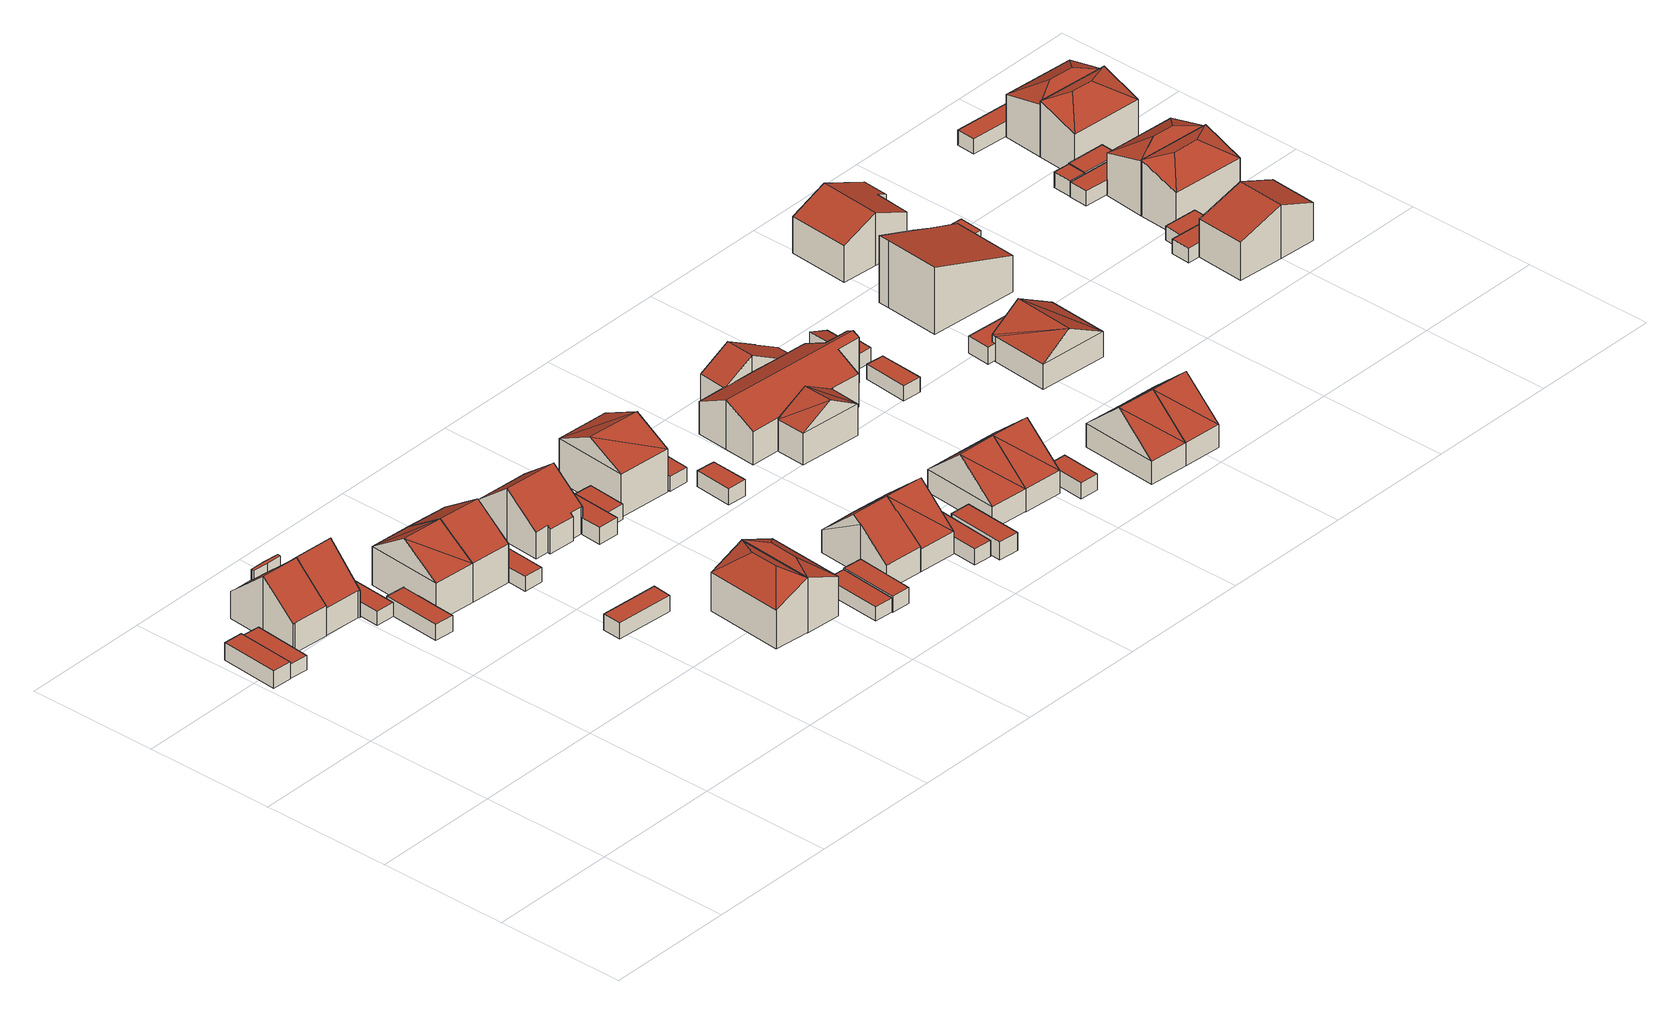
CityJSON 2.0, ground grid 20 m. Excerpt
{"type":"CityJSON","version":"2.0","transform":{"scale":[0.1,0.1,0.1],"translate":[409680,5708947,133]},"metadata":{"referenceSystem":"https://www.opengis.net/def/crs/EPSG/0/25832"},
"CityObjects":{
"building1":{"type":"Building","attributes":{"Gemeindeschluessel":"05978036","Geometrietyp2DReferenz":"3000","function":"31001_2460","roofType":"1000","measuredHeight":2.75},"geometry":[{"type":"MultiSurface","lod":"2","boundaries":[[[0,1,2,3]],[[1,4,5,2]],[[4,6,7,5]],[[6,0,3,7]],[[6,4,1,0]],[[3,2,5,7]]],"semantics":{"surfaces":[{"type":"WallSurface"},{"type":"RoofSurface"},{"type":"GroundSurface"}],"values":[0,0,0,0,1,2]}}]},
"building2":{"type":"Building","attributes":{"Gemeindeschluessel":"05978036","Geometrietyp2DReferenz":"3000","function":"31001_2460","roofType":"1000","measuredHeight":2.25},"geometry":[{"type":"MultiSurface","lod":"2","boundaries":[[[8,9,10,11]],[[9,12,13,10]],[[12,14,15,13]],[[14,8,11,15]],[[14,12,9,8]],[[11,10,13,15]]],"semantics":{"surfaces":[{"type":"WallSurface"},{"type":"RoofSurface"},{"type":"GroundSurface"}],"values":[0,0,0,0,1,2]}}]},
"building3":{"type":"Building","attributes":{"Gemeindeschluessel":"05978036","Geometrietyp2DReferenz":"3000","function":"31001_1000","roofType":"3100","measuredHeight":9.49},"geometry":[{"type":"MultiSurface","lod":"2","boundaries":[[[16,17,18,19]],[[17,20,21,18]],[[20,22,23,21]],[[22,24,25,23]],[[24,26,27,25]],[[26,28,29,27]],[[28,30,31,29]],[[30,32,33,31]],[[32,34,35,33]],[[34,36,37,35]],[[36,16,19,37]],[[34,32,30,28,26,24]],[[24,22,20,17,16,36,34]],[[18,21,23,25,27,29,31,33,35,37,19]]],"semantics":{"surfaces":[{"type":"WallSurface"},{"type":"RoofSurface"},{"type":"GroundSurface"}],"values":[0,0,0,0,0,0,0,0,0,0,0,1,1,2]}}]},
"building4":{"type":"Building","attributes":{"Gemeindeschluessel":"05978036","Geometrietyp2DReferenz":"3000","function":"51009_1610","roofType":"9999","measuredHeight":6},"geometry":[{"type":"MultiSurface","lod":"2","boundaries":[[[38,39,40,41,42,43]],[[43,42,44,18]],[[42,41,45,44]],[[41,40,46,45]],[[40,39,23,46]],[[39,38,21,23]],[[38,43,18,21]],[[18,44,45,46,23,21]]],"semantics":{"surfaces":[{"type":"RoofSurface"},{"type":"WallSurface"},{"type":"GroundSurface"}],"values":[0,1,1,1,1,1,1,2]}}]},
"building5":{"type":"Building","attributes":{"Gemeindeschluessel":"05978036","Geometrietyp2DReferenz":"3000","function":"31001_1000","roofType":"3100","measuredHeight":9.66},"geometry":[{"type":"MultiSurface","lod":"2","boundaries":[[[47,48,49,50]],[[48,51,52,49]],[[51,53,54,52]],[[53,55,56,54]],[[55,57,58,56]],[[57,59,60,58]],[[59,61,62,60]],[[61,63,64,62]],[[63,65,66,64]],[[65,67,50,66]],[[67,47,50]],[[63,61,59,57,55,53,51]],[[51,48,47,67,65,63]],[[49,52,54,56,58,60,62,64,66,50]]],"semantics":{"surfaces":[{"type":"WallSurface"},{"type":"RoofSurface"},{"type":"GroundSurface"}],"values":[0,0,0,0,0,0,0,0,0,0,0,1,1,2]}}]},
"building6":{"type":"Building","attributes":{"Gemeindeschluessel":"05978036","Geometrietyp2DReferenz":"3000","function":"31001_2460","roofType":"1000","measuredHeight":2.21},"geometry":[{"type":"MultiSurface","lod":"2","boundaries":[[[68,69,70,71]],[[69,72,73,70]],[[72,74,75,73]],[[74,68,71,75]],[[74,72,69,68]],[[71,70,73,75]]],"semantics":{"surfaces":[{"type":"WallSurface"},{"type":"RoofSurface"},{"type":"GroundSurface"}],"values":[0,0,0,0,1,2]}}]},
"building7":{"type":"Building","attributes":{"Gemeindeschluessel":"05978036","Geometrietyp2DReferenz":"3000","function":"31001_2460","roofType":"1000","measuredHeight":2.5},"geometry":[{"type":"MultiSurface","lod":"2","boundaries":[[[76,77,78,79]],[[77,80,81,78]],[[80,82,83,81]],[[82,84,85,83]],[[84,76,79,85]],[[84,82,80,77,76]],[[79,78,81,83,85]]],"semantics":{"surfaces":[{"type":"WallSurface"},{"type":"RoofSurface"},{"type":"GroundSurface"}],"values":[0,0,0,0,0,1,2]}}]},
"building8":{"type":"Building","attributes":{"Gemeindeschluessel":"05978036","Geometrietyp2DReferenz":"3000","function":"31001_1000","roofType":"3100","measuredHeight":10.17},"geometry":[{"type":"MultiSurface","lod":"2","boundaries":[[[86,87,88,89]],[[87,90,91,88]],[[90,92,83,91]],[[92,86,89,83]],[[90,87,93]],[[86,92,94]],[[86,93,87]],[[93,86,94]],[[94,90,93]],[[90,94,92]],[[89,88,91,83]]],"semantics":{"surfaces":[{"type":"WallSurface"},{"type":"RoofSurface"},{"type":"GroundSurface"}],"values":[0,0,0,0,0,0,1,1,1,1,2]}}]},
"building9":{"type":"Building","attributes":{"Gemeindeschluessel":"05978036","Geometrietyp2DReferenz":"3000","function":"31001_2460","roofType":"1000","measuredHeight":2.52},"geometry":[{"type":"MultiSurface","lod":"2","boundaries":[[[95,96,97,98]],[[96,99,100,97]],[[99,101,102,100]],[[101,95,98,102]],[[101,99,96,95]],[[98,97,100,102]]],"semantics":{"surfaces":[{"type":"WallSurface"},{"type":"RoofSurface"},{"type":"GroundSurface"}],"values":[0,0,0,0,1,2]}}]},
"building10":{"type":"Building","attributes":{"Gemeindeschluessel":"05978036","Geometrietyp2DReferenz":"3000","function":"31001_1000","roofType":"5000","measuredHeight":10.26},"geometry":[{"type":"MultiSurface","lod":"2","boundaries":[[[90,87,88,91]],[[87,103,104,88]],[[103,105,106,104]],[[105,107,108,106]],[[107,90,91,108]],[[109,105,103,87,110]],[[107,109,110,90]],[[87,90,110]],[[107,105,109]],[[91,88,104,106,108]]],"semantics":{"surfaces":[{"type":"WallSurface"},{"type":"RoofSurface"},{"type":"GroundSurface"}],"values":[0,0,0,0,0,1,1,0,0,2]}}]},
"building11":{"type":"Building","attributes":{"Gemeindeschluessel":"05978036","Geometrietyp2DReferenz":"3000","function":"31001_2460","roofType":"1000","measuredHeight":2.3},"geometry":[{"type":"MultiSurface","lod":"2","boundaries":[[[111,112,113,114]],[[112,115,116,113]],[[115,117,118,116]],[[117,119,120,118]],[[119,111,114,120]],[[119,117,115,112,111]],[[114,113,116,118,120]]],"semantics":{"surfaces":[{"type":"WallSurface"},{"type":"RoofSurface"},{"type":"GroundSurface"}],"values":[0,0,0,0,0,1,2]}}]},
"building12":{"type":"Building","attributes":{"Gemeindeschluessel":"05978036","Geometrietyp2DReferenz":"3000","function":"31001_1000","roofType":"3200","measuredHeight":9.06},"geometry":[{"type":"MultiSurface","lod":"2","boundaries":[[[121,122,123,124]],[[122,125,126,123]],[[125,127,128,126]],[[127,121,124,128]],[[125,122,129]],[[121,127,130]],[[122,121,130,129]],[[127,125,129,130]],[[124,123,126,128]]],"semantics":{"surfaces":[{"type":"WallSurface"},{"type":"RoofSurface"},{"type":"GroundSurface"}],"values":[0,0,0,0,1,1,1,1,2]}}]},
"building13":{"type":"Building","attributes":{"Gemeindeschluessel":"05978036","Geometrietyp2DReferenz":"3000","function":"31001_1000","roofType":"3200","measuredHeight":9.03},"geometry":[{"type":"MultiSurface","lod":"2","boundaries":[[[131,132,133,134]],[[132,135,136,133]],[[135,137,138,136]],[[137,131,134,138]],[[135,132,139]],[[131,137,140]],[[132,131,140,139]],[[137,135,139,140]],[[134,133,136,138]]],"semantics":{"surfaces":[{"type":"WallSurface"},{"type":"RoofSurface"},{"type":"GroundSurface"}],"values":[0,0,0,0,1,1,1,1,2]}}]},
"building14":{"type":"Building","attributes":{"Gemeindeschluessel":"05978036","Geometrietyp2DReferenz":"3000","function":"31001_1000","roofType":"3100","measuredHeight":8.4},"geometry":[{"type":"MultiSurface","lod":"2","boundaries":[[[141,142,143,144]],[[142,145,146,143]],[[145,147,148,146]],[[147,149,150,148]],[[149,151,152,150]],[[151,153,154,152]],[[153,155,156,154]],[[155,157,158,156]],[[157,159,160,158]],[[159,161,162,160]],[[161,163,164,162]],[[163,141,144,164]],[[159,157,155,153,151]],[[151,149,147,145,142,141,163,161,159]],[[144,143,146,148,150,152,154,156,158,160,162,164]]],"semantics":{"surfaces":[{"type":"WallSurface"},{"type":"RoofSurface"},{"type":"GroundSurface"}],"values":[0,0,0,0,0,0,0,0,0,0,0,0,1,1,2]}}]},
"building15":{"type":"Building","attributes":{"Gemeindeschluessel":"05978036","Geometrietyp2DReferenz":"3000","function":"31001_2460","roofType":"1000","measuredHeight":2.3},"geometry":[{"type":"MultiSurface","lod":"2","boundaries":[[[165,166,167,168]],[[166,169,170,167]],[[169,171,172,170]],[[171,165,168,172]],[[171,169,166,165]],[[168,167,170,172]]],"semantics":{"surfaces":[{"type":"WallSurface"},{"type":"RoofSurface"},{"type":"GroundSurface"}],"values":[0,0,0,0,1,2]}}]},
"building16":{"type":"Building","attributes":{"Gemeindeschluessel":"05978036","Geometrietyp2DReferenz":"3000","function":"31001_2460","roofType":"1000","measuredHeight":2.62},"geometry":[{"type":"MultiSurface","lod":"2","boundaries":[[[173,174,164,175]],[[174,176,162,164]],[[176,177,158,162]],[[177,178,179,158]],[[178,180,181,179]],[[180,173,175,181]],[[180,178,177,176,174,173]],[[175,164,162,158,179,181]]],"semantics":{"surfaces":[{"type":"WallSurface"},{"type":"RoofSurface"},{"type":"GroundSurface"}],"values":[0,0,0,0,0,0,1,2]}}]},
"building17":{"type":"Building","attributes":{"Gemeindeschluessel":"05978036","Geometrietyp2DReferenz":"3000","function":"31001_2460","roofType":"1000","measuredHeight":2.45},"geometry":[{"type":"MultiSurface","lod":"2","boundaries":[[[182,183,184,185]],[[183,186,187,184]],[[186,188,189,187]],[[188,190,191,189]],[[190,182,185,191]],[[190,188,186,183,182]],[[185,184,187,189,191]]],"semantics":{"surfaces":[{"type":"WallSurface"},{"type":"RoofSurface"},{"type":"GroundSurface"}],"values":[0,0,0,0,0,1,2]}}]},
"building18":{"type":"Building","attributes":{"Gemeindeschluessel":"05978036","Geometrietyp2DReferenz":"3000","function":"31001_2460","roofType":"1000","measuredHeight":2.34},"geometry":[{"type":"MultiSurface","lod":"2","boundaries":[[[192,193,194,195]],[[193,196,197,194]],[[196,198,199,197]],[[198,192,195,199]],[[198,196,193,192]],[[195,194,197,199]]],"semantics":{"surfaces":[{"type":"WallSurface"},{"type":"RoofSurface"},{"type":"GroundSurface"}],"values":[0,0,0,0,1,2]}}]},
"building19":{"type":"Building","attributes":{"Gemeindeschluessel":"05978036","Geometrietyp2DReferenz":"3000","function":"31001_1000","roofType":"5000","measuredHeight":8.83},"geometry":[{"type":"MultiSurface","lod":"2","boundaries":[[[200,201,187,189]],[[201,202,203,187]],[[202,204,205,203]],[[204,206,207,205]],[[206,200,189,207]],[[206,208,209,201,200]],[[208,204,202,209]],[[202,201,209]],[[206,204,208]],[[189,187,203,205,207]]],"semantics":{"surfaces":[{"type":"WallSurface"},{"type":"RoofSurface"},{"type":"GroundSurface"}],"values":[0,0,0,0,0,1,1,0,0,2]}}]},
"building20":{"type":"Building","attributes":{"Gemeindeschluessel":"05978036","Geometrietyp2DReferenz":"3000","function":"31001_1000","roofType":"3100","measuredHeight":9.65},"geometry":[{"type":"MultiSurface","lod":"2","boundaries":[[[210,211,212,213]],[[211,214,215,212]],[[214,216,217,215]],[[216,210,213,217]],[[214,211,218]],[[210,216,219]],[[210,218,211]],[[218,210,219]],[[219,214,218]],[[214,219,216]],[[213,212,215,217]]],"semantics":{"surfaces":[{"type":"WallSurface"},{"type":"RoofSurface"},{"type":"GroundSurface"}],"values":[0,0,0,0,0,0,1,1,1,1,2]}}]},
"building21":{"type":"Building","attributes":{"Gemeindeschluessel":"05978036","Geometrietyp2DReferenz":"3000","function":"31001_1000","roofType":"3100","measuredHeight":8.9},"geometry":[{"type":"MultiSurface","lod":"2","boundaries":[[[204,220,221,205]],[[220,222,223,221]],[[222,224,207,223]],[[224,204,205,207]],[[222,220,225]],[[204,224,226]],[[204,225,220]],[[225,204,226]],[[226,222,225]],[[222,226,224]],[[205,221,223,207]]],"semantics":{"surfaces":[{"type":"WallSurface"},{"type":"RoofSurface"},{"type":"GroundSurface"}],"values":[0,0,0,0,0,0,1,1,1,1,2]}}]},
"building22":{"type":"Building","attributes":{"Gemeindeschluessel":"05978036","Geometrietyp2DReferenz":"3000","function":"31001_2460","roofType":"1000","measuredHeight":2.48},"geometry":[{"type":"MultiSurface","lod":"2","boundaries":[[[227,228,229,230]],[[228,231,232,229]],[[231,233,234,232]],[[233,227,230,234]],[[233,231,228,227]],[[230,229,232,234]]],"semantics":{"surfaces":[{"type":"WallSurface"},{"type":"RoofSurface"},{"type":"GroundSurface"}],"values":[0,0,0,0,1,2]}}]},
"building23":{"type":"Building","attributes":{"Gemeindeschluessel":"05978036","Geometrietyp2DReferenz":"3000","function":"31001_2460","roofType":"1000","measuredHeight":2.34},"geometry":[{"type":"MultiSurface","lod":"2","boundaries":[[[235,236,237,238]],[[236,239,240,237]],[[239,241,242,240]],[[241,235,238,242]],[[241,239,236,235]],[[238,237,240,242]]],"semantics":{"surfaces":[{"type":"WallSurface"},{"type":"RoofSurface"},{"type":"GroundSurface"}],"values":[0,0,0,0,1,2]}}]},
"building24":{"type":"Building","attributes":{"Gemeindeschluessel":"05978036","Geometrietyp2DReferenz":"3000","function":"31001_2460","roofType":"1000","measuredHeight":2.43},"geometry":[{"type":"MultiSurface","lod":"2","boundaries":[[[243,244,245,246]],[[244,247,248,245]],[[247,249,250,248]],[[249,243,246,250]],[[249,247,244,243]],[[246,245,248,250]]],"semantics":{"surfaces":[{"type":"WallSurface"},{"type":"RoofSurface"},{"type":"GroundSurface"}],"values":[0,0,0,0,1,2]}}]},
"building25":{"type":"Building","attributes":{"Gemeindeschluessel":"05978036","Geometrietyp2DReferenz":"3000","function":"31001_2460","roofType":"1000","measuredHeight":2.82},"geometry":[{"type":"MultiSurface","lod":"2","boundaries":[[[251,252,253,254]],[[252,255,256,253]],[[255,257,258,256]],[[257,251,254,258]],[[257,255,252,251]],[[254,253,256,258]]],"semantics":{"surfaces":[{"type":"WallSurface"},{"type":"RoofSurface"},{"type":"GroundSurface"}],"values":[0,0,0,0,1,2]}}]},
"building26":{"type":"Building","attributes":{"Gemeindeschluessel":"05978036","Geometrietyp2DReferenz":"3000","function":"31001_1000","roofType":"3100","measuredHeight":8.84},"geometry":[{"type":"MultiSurface","lod":"2","boundaries":[[[259,260,261,262]],[[260,263,264,261]],[[263,265,266,264]],[[265,259,262,266]],[[263,260,267]],[[259,265,268]],[[267,259,268]],[[259,267,260]],[[263,268,265]],[[268,263,267]],[[262,261,264,266]]],"semantics":{"surfaces":[{"type":"WallSurface"},{"type":"RoofSurface"},{"type":"GroundSurface"}],"values":[0,0,0,0,0,0,1,1,1,1,2]}}]},
"building27":{"type":"Building","attributes":{"Gemeindeschluessel":"05978036","Geometrietyp2DReferenz":"3000","function":"31001_1000","roofType":"3100","measuredHeight":8.86},"geometry":[{"type":"MultiSurface","lod":"2","boundaries":[[[265,269,270,271]],[[269,272,273,270]],[[272,259,274,273]],[[259,265,271,274]],[[272,269,275]],[[265,259,268]],[[265,275,269]],[[275,265,268]],[[268,272,275]],[[272,268,259]],[[271,270,273,274]]],"semantics":{"surfaces":[{"type":"WallSurface"},{"type":"RoofSurface"},{"type":"GroundSurface"}],"values":[0,0,0,0,0,0,1,1,1,1,2]}}]},
"building28":{"type":"Building","attributes":{"Gemeindeschluessel":"05978036","Geometrietyp2DReferenz":"3000","function":"31001_2460","roofType":"1000","measuredHeight":2.46},"geometry":[{"type":"MultiSurface","lod":"2","boundaries":[[[276,277,278,279]],[[277,280,281,278]],[[280,282,283,281]],[[282,276,279,283]],[[282,280,277,276]],[[279,278,281,283]]],"semantics":{"surfaces":[{"type":"WallSurface"},{"type":"RoofSurface"},{"type":"GroundSurface"}],"values":[0,0,0,0,1,2]}}]},
"building29":{"type":"Building","attributes":{"Gemeindeschluessel":"05978036","Geometrietyp2DReferenz":"3000","function":"31001_1000"},"children":["building29-1","building29-2","building29-3"]},
"building29-1":{"type":"BuildingPart","attributes":{"roofType":"3100","measuredHeight":7.71},"parents":["building29"],"geometry":[{"type":"MultiSurface","lod":"2","boundaries":[[[284,285,286,287,288]],[[285,289,290,286]],[[289,291,292,290]],[[291,293,294,292]],[[293,295,296,294]],[[295,297,298,296]],[[297,299,300,298]],[[299,301,302,300]],[[301,303,302]],[[304,305,306]],[[304,307,308,305]],[[307,309,310,308]],[[309,311,312,310]],[[311,313,314,315,312]],[[309,307,304,316,317,301,299,297,295,293]],[[293,291,289,285,284,318,319,320,313,311,309]],[[287,286,290,292,294,296,298,300,302,305,308,310,312,315,321]],[[304,306,316]],[[317,303,301]],[[306,305,302,303]],[[316,306,303,317]],[[288,318,284]],[[314,313,320]],[[287,321,319,318,288]],[[321,315,314,320,319]]],"semantics":{"surfaces":[{"type":"WallSurface"},{"type":"RoofSurface"},{"type":"GroundSurface"},{"type":"ClosureSurface"}],"values":[0,0,0,0,0,0,0,0,0,0,0,0,0,0,1,1,2,0,0,3,3,0,0,3,3]}}]},
"building29-2":{"type":"BuildingPart","attributes":{"roofType":"3100","measuredHeight":7.65},"parents":["building29"],"geometry":[{"type":"MultiSurface","lod":"2","boundaries":[[[322,288,287,323]],[[314,324,325,315]],[[324,326,327,325]],[[326,328,329,327]],[[328,330,331,329]],[[330,322,323,331]],[[326,324,314,320,332]],[[332,318,288,322,330,328,326]],[[323,287,321,315,325,327,329,331]],[[319,318,332]],[[321,287,288,318,319]],[[320,319,332]],[[321,319,320,314,315]]],"semantics":{"surfaces":[{"type":"WallSurface"},{"type":"RoofSurface"},{"type":"GroundSurface"},{"type":"ClosureSurface"}],"values":[0,0,0,0,0,0,1,1,2,0,3,0,3]}}]},
"building29-3":{"type":"BuildingPart","attributes":{"roofType":"3100","measuredHeight":7.74},"parents":["building29"],"geometry":[{"type":"MultiSurface","lod":"2","boundaries":[[[333,334,335,336]],[[334,306,305,335]],[[303,333,336,302]],[[337,333,303,317]],[[338,333,337]],[[338,337,316,306]],[[306,334,338]],[[333,338,334]],[[336,335,305,302]],[[302,305,306,303]],[[337,317,316]],[[316,317,303,306]]],"semantics":{"surfaces":[{"type":"WallSurface"},{"type":"RoofSurface"},{"type":"GroundSurface"},{"type":"ClosureSurface"}],"values":[0,0,0,1,1,1,1,0,2,3,0,3]}}]},
"building30":{"type":"Building","attributes":{"Gemeindeschluessel":"05978036","Geometrietyp2DReferenz":"3000","function":"31001_1000","roofType":"3100","measuredHeight":8.94},"geometry":[{"type":"MultiSurface","lod":"2","boundaries":[[[339,340,341,342]],[[340,343,344,341]],[[343,345,346,344]],[[345,339,342,346]],[[343,340,347]],[[339,345,348]],[[347,339,348]],[[339,347,340]],[[343,348,345]],[[348,343,347]],[[342,341,344,346]]],"semantics":{"surfaces":[{"type":"WallSurface"},{"type":"RoofSurface"},{"type":"GroundSurface"}],"values":[0,0,0,0,0,0,1,1,1,1,2]}}]},
"building31":{"type":"Building","attributes":{"Gemeindeschluessel":"05978036","Geometrietyp2DReferenz":"3000","function":"31001_2460","roofType":"1000","measuredHeight":2.26},"geometry":[{"type":"MultiSurface","lod":"2","boundaries":[[[349,350,351,352]],[[350,353,354,351]],[[353,355,356,354]],[[355,349,352,356]],[[355,353,350,349]],[[352,351,354,356]]],"semantics":{"surfaces":[{"type":"WallSurface"},{"type":"RoofSurface"},{"type":"GroundSurface"}],"values":[0,0,0,0,1,2]}}]},
"building32":{"type":"Building","attributes":{"Gemeindeschluessel":"05978036","Geometrietyp2DReferenz":"3000","function":"31001_1310","roofType":"1000","measuredHeight":2.33},"geometry":[{"type":"MultiSurface","lod":"2","boundaries":[[[357,358,359,360]],[[358,361,362,359]],[[361,363,364,362]],[[363,357,360,364]],[[363,361,358,357]],[[360,359,362,364]]],"semantics":{"surfaces":[{"type":"WallSurface"},{"type":"RoofSurface"},{"type":"GroundSurface"}],"values":[0,0,0,0,1,2]}}]},
"building33":{"type":"Building","attributes":{"Gemeindeschluessel":"05978036","Geometrietyp2DReferenz":"3000","function":"31001_1000","roofType":"3100","measuredHeight":8.93},"geometry":[{"type":"MultiSurface","lod":"2","boundaries":[[[345,365,366,346]],[[365,367,368,366]],[[367,339,342,368]],[[339,345,346,342]],[[367,365,369]],[[345,339,348]],[[345,369,365]],[[369,345,348]],[[348,367,369]],[[367,348,339]],[[346,366,368,342]]],"semantics":{"surfaces":[{"type":"WallSurface"},{"type":"RoofSurface"},{"type":"GroundSurface"}],"values":[0,0,0,0,0,0,1,1,1,1,2]}}]},
"building34":{"type":"Building","attributes":{"Gemeindeschluessel":"05978036","Geometrietyp2DReferenz":"3000","function":"51009_1610","roofType":"2100","measuredHeight":2.51},"geometry":[{"type":"MultiSurface","lod":"2","boundaries":[[[370,371,360,359]],[[371,372,373,360]],[[372,374,375,373]],[[374,370,359,375]],[[374,372,371,370]],[[359,360,373,375]]],"semantics":{"surfaces":[{"type":"WallSurface"},{"type":"RoofSurface"},{"type":"GroundSurface"}],"values":[0,0,0,0,1,2]}}]},
"building35":{"type":"Building","attributes":{"Gemeindeschluessel":"05978036","Geometrietyp2DReferenz":"3000","function":"31001_1000","roofType":"5000","measuredHeight":7.28},"geometry":[{"type":"MultiSurface","lod":"2","boundaries":[[[376,377,378,379]],[[377,380,381,378]],[[380,382,383,381]],[[382,384,385,383]],[[384,376,379,385]],[[377,386,387]],[[376,386,377]],[[386,376,384]],[[387,382,380]],[[382,387,386]],[[380,377,387]],[[384,382,386]],[[379,378,381,383,385]]],"semantics":{"surfaces":[{"type":"WallSurface"},{"type":"RoofSurface"},{"type":"GroundSurface"}],"values":[0,0,0,0,0,1,1,1,1,1,0,0,2]}}]},
"building36":{"type":"Building","attributes":{"Gemeindeschluessel":"05978036","Geometrietyp2DReferenz":"3000","function":"31001_2460","roofType":"1000","measuredHeight":2.6},"geometry":[{"type":"MultiSurface","lod":"2","boundaries":[[[388,389,390,391]],[[389,392,393,390]],[[392,394,395,393]],[[394,396,397,395]],[[396,398,399,397]],[[398,388,391,399]],[[398,396,394,392,389,388]],[[391,390,393,395,397,399]]],"semantics":{"surfaces":[{"type":"WallSurface"},{"type":"RoofSurface"},{"type":"GroundSurface"}],"values":[0,0,0,0,0,0,1,2]}}]},
"building37":{"type":"Building","attributes":{"Gemeindeschluessel":"05978036","Geometrietyp2DReferenz":"3000","function":"31001_1000","roofType":"2100","measuredHeight":10.43},"geometry":[{"type":"MultiSurface","lod":"2","boundaries":[[[400,401,402,403]],[[401,404,405,402]],[[404,406,407,405]],[[406,408,409,407]],[[408,410,411,409]],[[410,412,413,411]],[[412,414,415,413]],[[414,400,403,415]],[[414,412,410,408,406,404,401,400]],[[403,402,405,407,409,411,413,415]]],"semantics":{"surfaces":[{"type":"WallSurface"},{"type":"RoofSurface"},{"type":"GroundSurface"}],"values":[0,0,0,0,0,0,0,0,1,2]}}]},
"building38":{"type":"Building","attributes":{"Gemeindeschluessel":"05978036","Geometrietyp2DReferenz":"3000","function":"31001_1000","roofType":"3100","measuredHeight":8.17},"geometry":[{"type":"MultiSurface","lod":"2","boundaries":[[[416,417,418,419]],[[417,420,421,418]],[[420,422,423,421]],[[422,424,425,423]],[[424,426,427,425]],[[426,428,429,427]],[[428,430,431,429]],[[430,416,419,431]],[[426,424,422,420]],[[420,417,416,430,428,426]],[[419,418,421,423,425,427,429,431]]],"semantics":{"surfaces":[{"type":"WallSurface"},{"type":"RoofSurface"},{"type":"GroundSurface"}],"values":[0,0,0,0,0,0,0,0,1,1,2]}}]},
"building39":{"type":"Building","attributes":{"Gemeindeschluessel":"05978036","Geometrietyp2DReferenz":"3000","function":"31001_2460","roofType":"1000","measuredHeight":2.72},"geometry":[{"type":"MultiSurface","lod":"2","boundaries":[[[432,433,434,407]],[[433,435,436,434]],[[435,437,438,436]],[[437,439,411,438]],[[439,440,409,411]],[[440,441,442,409]],[[441,432,407,442]],[[441,440,439,437,435,433,432]],[[407,434,436,438,411,409,442]]],"semantics":{"surfaces":[{"type":"WallSurface"},{"type":"RoofSurface"},{"type":"GroundSurface"}],"values":[0,0,0,0,0,0,0,1,2]}}]},
"building40":{"type":"Building","attributes":{"Gemeindeschluessel":"05978036","Geometrietyp2DReferenz":"3000","function":"31001_2460","roofType":"1000","measuredHeight":2.33},"geometry":[{"type":"MultiSurface","lod":"2","boundaries":[[[443,444,445,446]],[[444,447,448,445]],[[447,449,450,448]],[[449,451,452,450]],[[451,443,446,452]],[[451,449,447,444,443]],[[446,445,448,450,452]]],"semantics":{"surfaces":[{"type":"WallSurface"},{"type":"RoofSurface"},{"type":"GroundSurface"}],"values":[0,0,0,0,0,1,2]}}]},
"building41":{"type":"Building","attributes":{"Gemeindeschluessel":"05978036","Geometrietyp2DReferenz":"3000","function":"31001_2460","roofType":"1000","measuredHeight":2.27},"geometry":[{"type":"MultiSurface","lod":"2","boundaries":[[[453,454,455,456]],[[454,457,458,455]],[[457,459,460,458]],[[459,453,456,460]],[[459,457,454,453]],[[456,455,458,460]]],"semantics":{"surfaces":[{"type":"WallSurface"},{"type":"RoofSurface"},{"type":"GroundSurface"}],"values":[0,0,0,0,1,2]}}]},
"building42":{"type":"Building","attributes":{"Gemeindeschluessel":"05978036","Geometrietyp2DReferenz":"3000","function":"31001_1000","roofType":"3100","measuredHeight":8.25},"geometry":[{"type":"MultiSurface","lod":"2","boundaries":[[[461,462,463,450]],[[462,464,465,463]],[[464,466,467,465]],[[466,468,469,467]],[[468,470,471,469]],[[470,472,452,471]],[[472,461,450,452]],[[468,466,464,462]],[[462,461,472,470,468]],[[450,463,465,467,469,471,452]]],"semantics":{"surfaces":[{"type":"WallSurface"},{"type":"RoofSurface"},{"type":"GroundSurface"}],"values":[0,0,0,0,0,0,0,1,1,2]}}]},
"building43":{"type":"Building","attributes":{"Gemeindeschluessel":"05978036","Geometrietyp2DReferenz":"3000","function":"31001_1310","roofType":"1000","measuredHeight":2.44},"geometry":[{"type":"MultiSurface","lod":"2","boundaries":[[[473,474,475,476]],[[474,477,478,475]],[[477,479,480,478]],[[479,473,476,480]],[[479,477,474,473]],[[476,475,478,480]]],"semantics":{"surfaces":[{"type":"WallSurface"},{"type":"RoofSurface"},{"type":"GroundSurface"}],"values":[0,0,0,0,1,2]}}]},
"building44":{"type":"Building","attributes":{"Gemeindeschluessel":"05978036","Geometrietyp2DReferenz":"3000","function":"31001_2460","roofType":"1000","measuredHeight":2.31},"geometry":[{"type":"MultiSurface","lod":"2","boundaries":[[[481,482,483,484]],[[482,485,486,483]],[[485,487,488,486]],[[487,489,490,488]],[[489,481,484,490]],[[489,487,485,482,481]],[[484,483,486,488,490]]],"semantics":{"surfaces":[{"type":"WallSurface"},{"type":"RoofSurface"},{"type":"GroundSurface"}],"values":[0,0,0,0,0,1,2]}}]},
"building45":{"type":"Building","attributes":{"Gemeindeschluessel":"05978036","Geometrietyp2DReferenz":"3000","function":"31001_1000","roofType":"3200","measuredHeight":9.12},"geometry":[{"type":"MultiSurface","lod":"2","boundaries":[[[491,492,493,494]],[[492,495,496,493]],[[495,497,498,496]],[[497,491,494,498]],[[495,492,499]],[[491,497,500]],[[492,491,500,499]],[[497,495,499,500]],[[494,493,496,498]]],"semantics":{"surfaces":[{"type":"WallSurface"},{"type":"RoofSurface"},{"type":"GroundSurface"}],"values":[0,0,0,0,1,1,1,1,2]}}]},
"building46":{"type":"Building","attributes":{"Gemeindeschluessel":"05978036","Geometrietyp2DReferenz":"3000","function":"51009_1611","roofType":"1000","measuredHeight":2.52},"geometry":[{"type":"MultiSurface","lod":"2","boundaries":[[[501,502,503,475]],[[502,504,505,503]],[[504,506,478,505]],[[506,501,475,478]],[[506,504,502,501]],[[475,503,505,478]]],"semantics":{"surfaces":[{"type":"WallSurface"},{"type":"RoofSurface"},{"type":"GroundSurface"}],"values":[0,0,0,0,1,2]}}]},
"building47":{"type":"Building","attributes":{"Gemeindeschluessel":"05978036","Geometrietyp2DReferenz":"3000","function":"31001_1000","roofType":"5000","measuredHeight":9.35},"geometry":[{"type":"MultiSurface","lod":"2","boundaries":[[[507,508,509,494]],[[508,510,511,509]],[[510,512,513,511]],[[512,514,493,513]],[[514,507,494,493]],[[515,508,507]],[[514,512,516]],[[514,516,515,507]],[[515,516,512,510,508]],[[494,509,511,513,493]]],"semantics":{"surfaces":[{"type":"WallSurface"},{"type":"RoofSurface"},{"type":"GroundSurface"}],"values":[0,0,0,0,0,1,1,1,1,2]}}]},
"building48":{"type":"Building","attributes":{"Gemeindeschluessel":"05978036","Geometrietyp2DReferenz":"3000","function":"31001_2460","roofType":"1000","measuredHeight":2.35},"geometry":[{"type":"MultiSurface","lod":"2","boundaries":[[[517,518,519,520]],[[518,521,522,519]],[[521,523,524,522]],[[523,517,520,524]],[[523,521,518,517]],[[520,519,522,524]]],"semantics":{"surfaces":[{"type":"WallSurface"},{"type":"RoofSurface"},{"type":"GroundSurface"}],"values":[0,0,0,0,1,2]}}]},
"building49":{"type":"Building","attributes":{"Gemeindeschluessel":"05978036","Geometrietyp2DReferenz":"3000","function":"31001_1000","roofType":"3200","measuredHeight":9.33},"geometry":[{"type":"MultiSurface","lod":"2","boundaries":[[[525,526,527,528]],[[526,529,530,527]],[[529,531,532,530]],[[531,525,528,532]],[[529,526,533]],[[525,531,534]],[[526,525,534,533]],[[531,529,533,534]],[[528,527,530,532]]],"semantics":{"surfaces":[{"type":"WallSurface"},{"type":"RoofSurface"},{"type":"GroundSurface"}],"values":[0,0,0,0,1,1,1,1,2]}}]},
"building50":{"type":"Building","attributes":{"Gemeindeschluessel":"05978036","Geometrietyp2DReferenz":"3000","function":"31001_1000","roofType":"3200","measuredHeight":9.27},"geometry":[{"type":"MultiSurface","lod":"2","boundaries":[[[535,536,537,538]],[[536,539,527,537]],[[539,540,528,527]],[[540,535,538,528]],[[539,536,541]],[[535,540,542]],[[536,535,542,541]],[[540,539,541,542]],[[538,537,527,528]]],"semantics":{"surfaces":[{"type":"WallSurface"},{"type":"RoofSurface"},{"type":"GroundSurface"}],"values":[0,0,0,0,1,1,1,1,2]}}]}
},
"vertices":[
[9,573,36],[16,663,36],[16,663,9],[9,573,9],[46,661,36],[46,661,9],[39,571,36],[39,571,9],
[39,571,32],[46,661,32],[46,661,10],[39,571,10],[76,658,32],[76,658,10],[68,568,32],[68,568,10],
[94,718,52],[127,715,53],[127,715,10],[94,718,10],[127,710,57],[127,710,10],[151,708,57],[151,708,10],[146,654,105],[146,654,10],[142,600,57],[142,600,10],[85,605,57],[85,605,10],[85,604,57],[85,604,10],[82,604,57],[82,604,10],[86,659,105],[86,659,10],[91,719,52],[91,719,10],
[127,710,70],[151,708,70],[174,707,70],[175,712,70],[151,714,70],[127,715,70],[151,714,10],[175,712,10],[174,707,10],
[199,596,53],[142,600,53],[142,600,11],[199,596,11],[146,654,107],[146,654,11],[151,708,53],[151,708,11],[174,707,53],[174,707,11],[175,712,48],[175,712,11],[208,709,48],[208,709,11],[211,709,48],[211,709,11],[207,650,107],[207,650,11],[202,595,53],[202,595,11],[199,596,52],
[207,645,34],[236,643,34],[236,643,12],[207,645,12],[230,563,34],[230,563,12],[201,565,34],[201,565,12],
[224,485,38],[231,575,38],[231,575,13],[224,485,13],[261,572,38],[261,572,13],[256,512,38],[256,512,13],[254,482,38],[254,482,13],
[265,630,73],[330,625,73],[330,625,13],[265,630,13],[321,507,73],[321,507,13],[256,512,73],[325,566,114],[261,571,114],
[380,335,42],[471,328,42],[471,328,17],[380,335,17],[468,299,42],[468,299,17],[378,306,42],[378,306,17],
[395,619,73],[395,619,13],[391,562,113],[391,562,13],[385,502,73],[385,502,13],[390,559,115],[325,565,115],
[383,472,37],[385,502,37],[385,502,14],[383,472,14],[391,562,37],[391,562,14],[420,559,37],[420,559,14],[413,470,37],[413,470,14],
[487,134,83],[497,254,83],[497,254,23],[487,134,23],[552,250,107],[552,250,23],[543,129,107],[543,129,23],[532,214,114],[529,171,114],
[543,129,108],[552,250,108],[552,250,22],[543,129,22],[607,246,83],[607,246,22],[598,125,83],[598,125,22],[567,212,112],[563,166,112],
[509,505,57],[509,500,53],[509,500,15],[509,505,15],[467,503,53],[467,503,15],[468,508,57],[468,508,15],[447,509,56],[447,509,15],[451,562,99],[451,562,15],[455,615,56],[455,615,15],[538,608,57],[538,608,15],[535,560,95],[535,560,15],[534,556,99],[534,556,15],[530,503,56],[530,503,15],[528,503,57],[528,503,15],
[628,171,44],[658,169,44],[658,169,22],[628,171,22],[650,79,44],[650,79,22],[621,81,44],[621,81,22],
[526,470,41],[528,503,41],[526,470,15],[530,503,41],[535,560,41],[564,558,41],[564,558,15],[558,468,41],[558,468,15],
[651,79,46],[658,169,46],[658,169,21],[651,79,21],[688,166,46],[688,166,21],[684,118,46],[684,118,21],[680,77,46],[680,77,21],
[564,547,39],[593,544,39],[593,544,15],[564,547,15],[588,485,39],[588,485,15],[560,487,39],[560,487,15],
[684,118,60],[688,166,100],[694,238,56],[694,238,21],[753,234,56],[753,234,21],[744,113,60],[744,113,21],[749,174,109],[689,179,109],
[598,603,83],[681,597,83],[681,597,16],[598,603,16],[672,482,83],[672,482,16],[589,489,83],[589,489,16],[677,539,113],[593,546,113],
[813,229,56],[813,229,21],[803,108,56],[803,108,21],[744,113,56],[808,168,110],[748,173,110],
[701,457,46],[730,454,46],[730,454,21],[701,457,21],[726,397,46],[726,397,21],[696,399,46],[696,399,21],
[677,538,42],[707,535,42],[707,535,19],[677,538,19],[702,476,42],[702,476,19],[672,478,42],[672,478,19],
[808,160,47],[837,157,47],[837,157,22],[808,160,22],[829,68,47],[829,68,22],[801,70,47],[801,70,22],
[836,141,52],[867,139,52],[867,139,24],[836,141,24],[860,49,52],[860,49,24],[829,52,52],[829,52,24],
[933,99,60],[873,104,60],[873,104,25],[933,99,25],[883,223,60],[883,223,25],[943,218,60],[943,218,25],[878,163,113],[938,159,113],
[1002,214,60],[1002,214,24],[943,218,24],[993,94,60],[993,94,24],[933,99,24],[998,154,113],
[1006,124,50],[1035,122,50],[1035,122,25],[1006,124,25],[1030,62,50],[1030,62,25],[1001,64,50],[1001,64,25],
[981,524,68],[986,523,68],[986,523,17],[981,524,17],[981,524,43],[983,485,88],[983,485,17],[1021,482,88],[1021,482,17],[1020,471,94],[1020,471,17],[1020,461,88],[1020,461,17],[982,463,88],[982,463,17],[979,425,68],[979,425,17],[933,429,68],[933,429,17],[933,429,66],[835,437,68],[835,437,17],[835,437,66],[790,440,68],[790,440,17],[794,489,94],[794,489,17],[797,538,68],[797,538,17],[843,535,68],[843,535,66],[843,535,17],[838,437,68],[931,429,68],[937,527,68],[892,531,68],[845,534,68],[892,531,17],
[984,568,43],[984,568,17],[847,580,66],[847,580,17],[895,576,94],[895,576,17],[944,572,66],[944,572,17],[944,571,66],[944,571,17],[892,531,94],
[929,383,66],[832,391,66],[832,391,17],[929,383,17],[884,433,95],[881,387,95],
[1147,14,60],[1087,19,60],[1087,19,24],[1147,14,24],[1096,139,60],[1096,139,24],[1156,134,60],[1156,134,24],[1092,79,114],[1152,74,114],
[1027,454,46],[1055,451,46],[1055,451,23],[1027,454,23],[1050,383,46],[1050,383,23],[1021,385,46],[1021,385,23],
[1029,510,46],[1062,507,46],[1062,507,23],[1029,510,23],[1059,475,46],[1059,475,23],[1026,477,46],[1026,477,23],
[1216,129,60],[1216,129,24],[1207,10,60],[1207,10,24],[1211,69,114],
[1062,507,34],[1029,510,48],[1033,557,47],[1033,557,23],[1065,555,34],[1065,555,23],
[1167,357,61],[1168,363,61],[1168,363,22],[1167,357,22],[1274,354,61],[1274,354,22],[1267,260,61],[1267,260,22],[1160,269,61],[1160,269,22],[1206,265,95],[1214,359,95],
[1167,357,50],[1154,358,50],[1154,358,24],[1167,357,24],[1157,394,50],[1157,394,24],[1247,387,50],[1247,387,24],[1244,356,50],[1244,356,24],[1168,363,50],[1168,363,24],
[1169,542,126],[1170,558,126],[1170,558,22],[1169,542,22],[1230,553,106],[1230,553,22],[1261,550,95],[1261,550,22],[1309,547,79],[1309,547,22],[1309,546,79],[1309,546,22],[1301,445,79],[1301,445,22],[1162,456,126],[1162,456,22],
[1292,668,78],[1287,614,78],[1287,614,21],[1292,668,21],[1231,618,103],[1231,618,21],[1175,623,78],[1175,623,21],[1182,717,78],[1182,717,21],[1239,713,103],[1239,713,21],[1310,707,71],[1310,707,21],[1307,667,71],[1307,667,21],
[1261,550,49],[1263,586,49],[1263,586,22],[1353,579,49],[1353,579,22],[1350,543,49],[1350,543,22],[1309,546,49],[1309,547,49],[1275,549,49],[1275,549,22],
[1498,317,47],[1500,347,47],[1500,347,24],[1498,317,24],[1589,340,47],[1589,340,24],[1587,310,47],[1587,310,24],[1517,316,47],[1517,316,24],
[1519,375,45],[1571,371,45],[1571,371,23],[1519,375,23],[1569,342,45],[1569,342,23],[1516,346,45],[1516,346,23],
[1587,310,106],[1590,310,107],[1590,310,24],[1647,305,83],[1647,305,24],[1642,231,83],[1642,231,24],[1584,235,107],[1584,235,24],[1512,241,83],[1512,241,24],[1517,316,83],
[1516,563,46],[1542,561,46],[1542,561,22],[1516,563,22],[1540,532,46],[1540,532,22],[1514,534,46],[1514,534,22],
[1511,504,45],[1513,533,45],[1513,533,22],[1511,504,22],[1583,528,45],[1583,528,22],[1581,498,45],[1581,498,22],[1548,501,45],[1548,501,22],
[1542,437,108],[1657,428,108],[1657,428,21],[1542,437,21],[1652,365,87],[1652,365,21],[1538,374,87],[1538,374,21],[1619,409,113],[1577,412,113],
[1542,561,47],[1602,557,47],[1602,557,22],[1600,527,47],[1600,527,22],[1540,532,47],
[1542,437,106],[1548,501,87],[1548,501,21],[1581,498,87],[1581,498,21],[1662,492,87],[1662,492,21],[1657,428,106],[1584,454,115],[1619,451,115],
[1508,721,44],[1598,714,44],[1598,714,21],[1508,721,21],[1596,685,44],[1596,685,21],[1506,692,44],[1506,692,21],
[1558,624,107],[1672,615,107],[1672,615,20],[1558,624,20],[1667,552,86],[1667,552,20],[1553,561,86],[1553,561,20],[1630,599,113],[1595,602,113],
[1563,687,86],[1677,678,86],[1677,678,20],[1563,687,20],[1672,615,102],[1558,624,102],[1636,638,113],[1597,641,113]
]}
